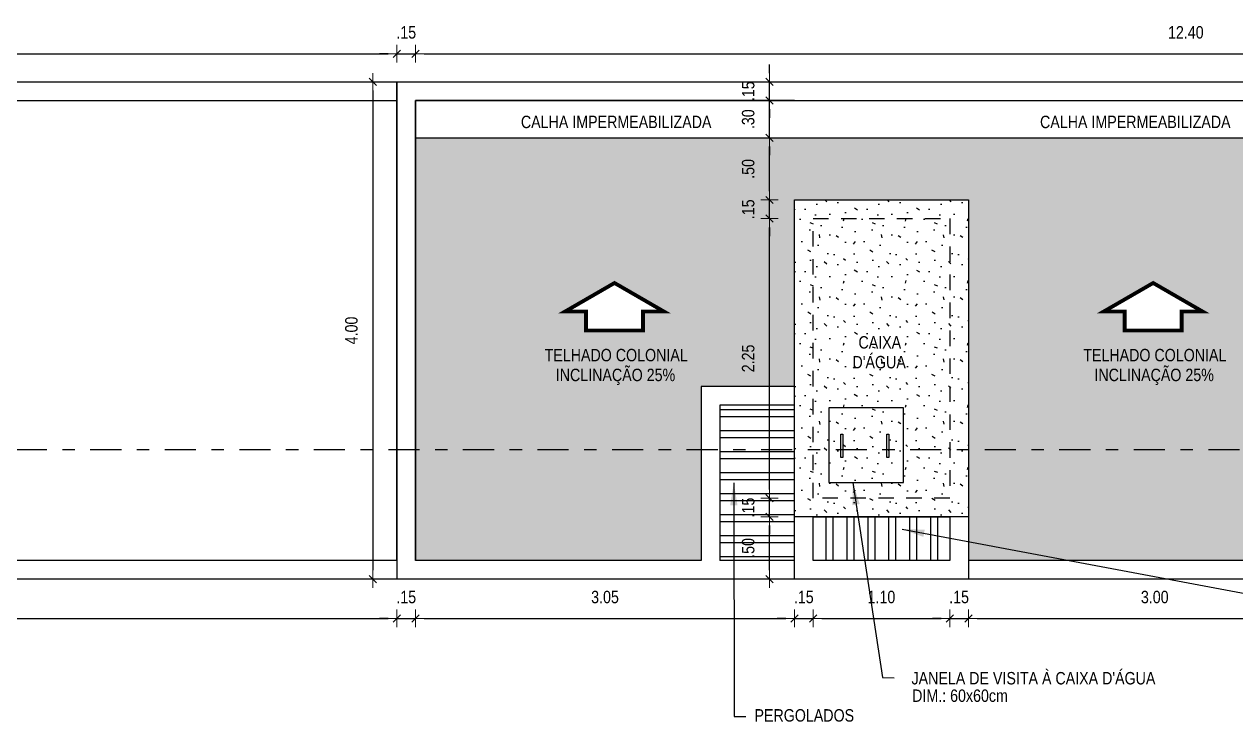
# Model space of a CAD drawing. Extents: x -263 to -176, y -135 to 681.
# Drawn here: x -231.84 to -222.09, y 653.48 to 659.09 of the extents above; entities that cross this region are included whole.
import ezdxf
from ezdxf.enums import TextEntityAlignment as Align

# ---------------------------------------------------------------- set-up
doc = ezdxf.new("R2010")
doc.units = 0
doc.header["$MEASUREMENT"] = 0
doc.header["$PDSIZE"] = -5
doc.linetypes.add('DASHDOT2', pattern=[0.5, 0.25, -0.125, 0, -0.125])
doc.linetypes.add('HIDDEN2', pattern=[0.1875, 0.125, -0.0625])
doc.layers.get('0').update_dxf_attribs({"linetype": 'CONTINUOUS'})
doc.layers.get('Defpoints').update_dxf_attribs({"linetype": 'CONTINUOUS'})
for name, color, linetype, lineweight in [('E-Cta-W', 7, 'CONTINUOUS', 20), ('E-Lay-9', 9, 'CONTINUOUS', 9), ('E-Pen-C', 4, 'CONTINUOUS', 15), ('E-Pen-G', 3, 'CONTINUOUS', 30), ('E-Txt-W', 7, 'CONTINUOUS', 20)]:
    doc.layers.add(name, color=color, linetype=linetype, lineweight=lineweight)
doc.layers.add('E-txt-g', color=3, linetype='CONTINUOUS')
doc.styles.add('F2', font='swissc.ttf')
doc.styles.add('REG60', font='romans.shx', dxfattribs={"width": 0.8, "height": 0.15})
doc.styles.add('REG80', font='romans.shx', dxfattribs={"width": 0.8, "height": 0.2})
doc.dimstyles.new('DIMENSION-1', dxfattribs={"dimtxt": 0.11, "dimasz": 0.07, "dimexe": 1, "dimexo": 0, "dimgap": 0.12, "dimtad": 1, "dimzin": 7, "dimdsep": 46, "dimtxsty": 'F2', "dimblk1": 'TRACO', "dimblk2": 'TRACO', "dimsah": 1, "dimcen": 1, "dimse1": 1, "dimse2": 1, "dimclrd": 256, "dimclre": 256, "dimclrt": 6, "dimadec": 0, "dimazin": 0, "dimtfac": 1, "dimtix": 1, "dimtmove": 2, "dimatfit": 3, "dimldrblk": 'TRACO', "dimfxl": 1, "dimtolj": 1, "dimtzin": 0, "dimarcsym": 0})
doc.dimstyles.get("Standard").update_dxf_attribs({"dimtxt": 0.18, "dimasz": 0.18, "dimexe": 0.18, "dimexo": 0.0625, "dimgap": 0.09, "dimtad": 0, "dimtih": 1, "dimtoh": 1, "dimdec": 4, "dimzin": 0, "dimdsep": 46, "dimtxsty": 'Standard', "dimcen": 0.09, "dimadec": 0, "dimazin": 0, "dimtfac": 1, "dimtdec": 4, "dimtofl": 0, "dimtmove": 0, "dimatfit": 3, "dimfxl": 1, "dimtolj": 1, "dimtzin": 0, "dimarcsym": 0})

# ---------------------------------------------------------------- blocks, each defined once
blk = doc.blocks.new('Seta')
at = {"const_width": 2}
blk.add_lwpolyline([(10, 15), (10, 25.98), (25, 0), (10, -25.98), (10, -15), (0, -15), (0, 15)], close=True, dxfattribs=at)
blk = doc.blocks.new('TXT-AMB75')
at = {"layer": 'E-txt-g', "style": 'REG80', "width": 0.8, "flags": 8}
blk.add_attdef('TXT', text='', height=0.2, dxfattribs=at).set_placement((0.005, 0.296), align=Align.CENTER)
at = {"layer": 'E-Txt-W', "style": 'REG60', "width": 0.8, "flags": 8}
blk.add_attdef('TXT', text='', height=0.15, dxfattribs=at).set_placement((0.005, 0.027), align=Align.CENTER)
blk = doc.blocks.new('TRACO')
at = {"layer": 'E-Pen-C'}
for p, q in [((-1, 0), (1, 0)), ((0, 1), (0, -1))]:
    blk.add_line(p, q, dxfattribs=at)
at = {"layer": 'E-Pen-G'}
blk.add_line((-0.42, -0.42), (0.42, 0.42), dxfattribs=at)
blk = doc.blocks.new('*D353')
at = {"color": 4, "lineweight": -2}
blk.add_line((-246.0713, 658.8515), (-228.9113, 658.8515), dxfattribs=at)
at = {"layer": 'Defpoints', "color": 0, "linetype": 'Continuous'}
for p in [(-228.8413, 658.8515), (-246.1413, 658.6243), (-228.8413, 658.6243)]:
    blk.add_point(p, dxfattribs=at)
at = {"color": 4, "linetype": 'Continuous', "lineweight": -2, "xscale": 0.07, "yscale": 0.07, "zscale": 0.07, "rotation": 180}
blk.add_blockref('TRACO', (-246.1413, 658.8515), dxfattribs=at)
at = {"color": 4, "linetype": 'Continuous', "lineweight": -2, "xscale": 0.07, "yscale": 0.07, "zscale": 0.07}
blk.add_blockref('TRACO', (-228.8413, 658.8515), dxfattribs=at)
at = {"color": 4, "linetype": 'Continuous', "insert": (-237.4913, 659.0229), "char_height": 0.1, "attachment_point": 5, "style": 'F2'}
blk.add_mtext('\\A1;17.30', dxfattribs=at)
blk = doc.blocks.new('*D354')
at = {"color": 4, "lineweight": -2}
for p, q in [((-228.9113, 658.8515), (-228.9813, 658.8515)), ((-228.8413, 658.8515), (-228.6913, 658.8515)), ((-228.6213, 658.8515), (-228.5513, 658.8515))]:
    blk.add_line(p, q, dxfattribs=at)
at = {"layer": 'Defpoints', "color": 0, "linetype": 'Continuous'}
for p in [(-228.6913, 658.8515), (-228.8413, 658.6243), (-228.6913, 658.4743)]:
    blk.add_point(p, dxfattribs=at)
at = {"color": 4, "linetype": 'Continuous', "lineweight": -2, "xscale": 0.07, "yscale": 0.07, "zscale": 0.07}
blk.add_blockref('TRACO', (-228.8413, 658.8515), dxfattribs=at)
at = {"color": 4, "linetype": 'Continuous', "lineweight": -2, "xscale": 0.07, "yscale": 0.07, "zscale": 0.07, "rotation": 180}
blk.add_blockref('TRACO', (-228.6913, 658.8515), dxfattribs=at)
at = {"color": 4, "linetype": 'Continuous', "insert": (-228.7663, 659.0229), "char_height": 0.1, "attachment_point": 5, "style": 'F2'}
blk.add_mtext('\\A1;.15', dxfattribs=at)
blk = doc.blocks.new('*D355')
at = {"color": 4, "lineweight": -2}
blk.add_line((-228.6213, 658.8515), (-216.3613, 658.8515), dxfattribs=at)
at = {"layer": 'Defpoints', "color": 0, "linetype": 'Continuous'}
for p in [(-216.2913, 658.8515), (-228.6913, 658.4743), (-216.2913, 658.4743)]:
    blk.add_point(p, dxfattribs=at)
at = {"color": 4, "linetype": 'Continuous', "lineweight": -2, "xscale": 0.07, "yscale": 0.07, "zscale": 0.07, "rotation": 180}
blk.add_blockref('TRACO', (-228.6913, 658.8515), dxfattribs=at)
at = {"color": 4, "linetype": 'Continuous', "lineweight": -2, "xscale": 0.07, "yscale": 0.07, "zscale": 0.07}
blk.add_blockref('TRACO', (-216.2913, 658.8515), dxfattribs=at)
at = {"color": 4, "linetype": 'Continuous', "insert": (-222.4913, 659.0229), "char_height": 0.1, "attachment_point": 5, "style": 'F2'}
blk.add_mtext('\\A1;12.40', dxfattribs=at)
blk = doc.blocks.new('*D365')
at = {"color": 4, "lineweight": -2}
blk.add_line((-246.0713, 654.3078), (-228.9113, 654.3078), dxfattribs=at)
at = {"layer": 'Defpoints', "color": 0, "linetype": 'Continuous'}
for p in [(-246.1413, 654.6243), (-228.8413, 654.6243), (-228.8413, 654.3078)]:
    blk.add_point(p, dxfattribs=at)
at = {"color": 4, "linetype": 'Continuous', "lineweight": -2, "xscale": 0.07, "yscale": 0.07, "zscale": 0.07, "rotation": 180}
blk.add_blockref('TRACO', (-246.1413, 654.3078), dxfattribs=at)
at = {"color": 4, "linetype": 'Continuous', "lineweight": -2, "xscale": 0.07, "yscale": 0.07, "zscale": 0.07}
blk.add_blockref('TRACO', (-228.8413, 654.3078), dxfattribs=at)
at = {"color": 4, "linetype": 'Continuous', "insert": (-237.4913, 654.4791), "char_height": 0.1, "attachment_point": 5, "style": 'F2'}
blk.add_mtext('\\A1;17.30', dxfattribs=at)
blk = doc.blocks.new('*D366')
at = {"color": 4, "lineweight": -2}
for p, q in [((-228.9113, 654.3078), (-228.9813, 654.3078)), ((-228.8413, 654.3078), (-228.6913, 654.3078)), ((-228.6213, 654.3078), (-228.5513, 654.3078))]:
    blk.add_line(p, q, dxfattribs=at)
at = {"layer": 'Defpoints', "color": 0, "linetype": 'Continuous'}
for p in [(-228.6913, 654.7743), (-228.8413, 654.6243), (-228.6913, 654.3078)]:
    blk.add_point(p, dxfattribs=at)
at = {"color": 4, "linetype": 'Continuous', "lineweight": -2, "xscale": 0.07, "yscale": 0.07, "zscale": 0.07}
blk.add_blockref('TRACO', (-228.8413, 654.3078), dxfattribs=at)
at = {"color": 4, "linetype": 'Continuous', "lineweight": -2, "xscale": 0.07, "yscale": 0.07, "zscale": 0.07, "rotation": 180}
blk.add_blockref('TRACO', (-228.6913, 654.3078), dxfattribs=at)
at = {"color": 4, "linetype": 'Continuous', "insert": (-228.7663, 654.4791), "char_height": 0.1, "attachment_point": 5, "style": 'F2'}
blk.add_mtext('\\A1;.15', dxfattribs=at)
blk = doc.blocks.new('*D367')
at = {"color": 4, "lineweight": -2}
blk.add_line((-228.6213, 654.3078), (-225.7113, 654.3078), dxfattribs=at)
at = {"layer": 'Defpoints', "color": 0, "linetype": 'Continuous'}
for p in [(-228.6913, 654.7743), (-225.6413, 654.7743), (-225.6413, 654.3078)]:
    blk.add_point(p, dxfattribs=at)
at = {"color": 4, "linetype": 'Continuous', "lineweight": -2, "xscale": 0.07, "yscale": 0.07, "zscale": 0.07, "rotation": 180}
blk.add_blockref('TRACO', (-228.6913, 654.3078), dxfattribs=at)
at = {"color": 4, "linetype": 'Continuous', "lineweight": -2, "xscale": 0.07, "yscale": 0.07, "zscale": 0.07}
blk.add_blockref('TRACO', (-225.6413, 654.3078), dxfattribs=at)
at = {"color": 4, "linetype": 'Continuous', "insert": (-227.1663, 654.479), "char_height": 0.1, "attachment_point": 5, "style": 'F2'}
blk.add_mtext('\\A1;3.05', dxfattribs=at)
blk = doc.blocks.new('*D368')
at = {"color": 4, "lineweight": -2}
for p, q in [((-225.7113, 654.3078), (-225.7813, 654.3078)), ((-225.6413, 654.3078), (-225.4913, 654.3078)), ((-225.4213, 654.3078), (-225.3513, 654.3078))]:
    blk.add_line(p, q, dxfattribs=at)
at = {"layer": 'Defpoints', "color": 0, "linetype": 'Continuous'}
for p in [(-225.6413, 654.7743), (-225.4913, 654.7743), (-225.4913, 654.3078)]:
    blk.add_point(p, dxfattribs=at)
at = {"color": 4, "linetype": 'Continuous', "lineweight": -2, "xscale": 0.07, "yscale": 0.07, "zscale": 0.07}
blk.add_blockref('TRACO', (-225.6413, 654.3078), dxfattribs=at)
at = {"color": 4, "linetype": 'Continuous', "lineweight": -2, "xscale": 0.07, "yscale": 0.07, "zscale": 0.07, "rotation": 180}
blk.add_blockref('TRACO', (-225.4913, 654.3078), dxfattribs=at)
at = {"color": 4, "linetype": 'Continuous', "insert": (-225.5663, 654.4791), "char_height": 0.1, "attachment_point": 5, "style": 'F2'}
blk.add_mtext('\\A1;.15', dxfattribs=at)
blk = doc.blocks.new('*D369')
at = {"color": 4, "lineweight": -2}
blk.add_line((-225.4213, 654.3078), (-224.4613, 654.3078), dxfattribs=at)
at = {"layer": 'Defpoints', "color": 0, "linetype": 'Continuous'}
for p in [(-225.4913, 654.7743), (-224.3913, 654.7743), (-224.3913, 654.3078)]:
    blk.add_point(p, dxfattribs=at)
at = {"color": 4, "linetype": 'Continuous', "lineweight": -2, "xscale": 0.07, "yscale": 0.07, "zscale": 0.07, "rotation": 180}
blk.add_blockref('TRACO', (-225.4913, 654.3078), dxfattribs=at)
at = {"color": 4, "linetype": 'Continuous', "lineweight": -2, "xscale": 0.07, "yscale": 0.07, "zscale": 0.07}
blk.add_blockref('TRACO', (-224.3913, 654.3078), dxfattribs=at)
at = {"color": 4, "linetype": 'Continuous', "insert": (-224.9413, 654.4791), "char_height": 0.1, "attachment_point": 5, "style": 'F2'}
blk.add_mtext('\\A1;1.10', dxfattribs=at)
blk = doc.blocks.new('*D370')
at = {"color": 4, "lineweight": -2}
for p, q in [((-224.4613, 654.3078), (-224.5313, 654.3078)), ((-224.3913, 654.3078), (-224.2413, 654.3078)), ((-224.1713, 654.3078), (-224.1013, 654.3078))]:
    blk.add_line(p, q, dxfattribs=at)
at = {"layer": 'Defpoints', "color": 0, "linetype": 'Continuous'}
for p in [(-224.3913, 654.7743), (-224.2413, 654.6243), (-224.2413, 654.3078)]:
    blk.add_point(p, dxfattribs=at)
at = {"color": 4, "linetype": 'Continuous', "lineweight": -2, "xscale": 0.07, "yscale": 0.07, "zscale": 0.07}
blk.add_blockref('TRACO', (-224.3913, 654.3078), dxfattribs=at)
at = {"color": 4, "linetype": 'Continuous', "lineweight": -2, "xscale": 0.07, "yscale": 0.07, "zscale": 0.07, "rotation": 180}
blk.add_blockref('TRACO', (-224.2413, 654.3078), dxfattribs=at)
at = {"color": 4, "linetype": 'Continuous', "insert": (-224.3163, 654.4791), "char_height": 0.1, "attachment_point": 5, "style": 'F2'}
blk.add_mtext('\\A1;.15', dxfattribs=at)
blk = doc.blocks.new('*D371')
at = {"color": 4, "lineweight": -2}
blk.add_line((-224.1713, 654.3078), (-221.3113, 654.3078), dxfattribs=at)
at = {"layer": 'Defpoints', "color": 0, "linetype": 'Continuous'}
for p in [(-224.2413, 654.6243), (-221.2413, 654.6243), (-221.2413, 654.3078)]:
    blk.add_point(p, dxfattribs=at)
at = {"color": 4, "linetype": 'Continuous', "lineweight": -2, "xscale": 0.07, "yscale": 0.07, "zscale": 0.07, "rotation": 180}
blk.add_blockref('TRACO', (-224.2413, 654.3078), dxfattribs=at)
at = {"color": 4, "linetype": 'Continuous', "lineweight": -2, "xscale": 0.07, "yscale": 0.07, "zscale": 0.07}
blk.add_blockref('TRACO', (-221.2413, 654.3078), dxfattribs=at)
at = {"color": 4, "linetype": 'Continuous', "insert": (-222.7413, 654.479), "char_height": 0.1, "attachment_point": 5, "style": 'F2'}
blk.add_mtext('\\A1;3.00', dxfattribs=at)
blk = doc.blocks.new('*D425')
at = {"color": 4, "lineweight": -2}
blk.add_line((-225.8422, 654.6943), (-225.8422, 655.0543), dxfattribs=at)
at = {"layer": 'Defpoints', "color": 0, "linetype": 'Continuous'}
for p in [(-225.8422, 655.1243), (-225.6413, 655.1243), (-225.6413, 654.6243)]:
    blk.add_point(p, dxfattribs=at)
at = {"color": 4, "linetype": 'Continuous', "lineweight": -2, "xscale": 0.07, "yscale": 0.07, "zscale": 0.07}
for p, rotation in [((-225.8422, 655.1243), 90), ((-225.8422, 654.6243), 270)]:
    blk.add_blockref('TRACO', p, dxfattribs=dict(at, rotation=rotation))
at = {"color": 4, "linetype": 'Continuous', "insert": (-226.0135, 654.8743), "char_height": 0.1, "attachment_point": 5, "rotation": 90, "style": 'F2'}
blk.add_mtext('\\A1;.50', dxfattribs=at)
blk = doc.blocks.new('*D426')
at = {"color": 4, "lineweight": -2}
for p, q in [((-225.8422, 655.3443), (-225.8422, 655.4143)), ((-225.8422, 655.1243), (-225.8422, 655.2743)), ((-225.8422, 655.0543), (-225.8422, 654.9843))]:
    blk.add_line(p, q, dxfattribs=at)
at = {"layer": 'Defpoints', "color": 0, "linetype": 'Continuous'}
for p in [(-225.8422, 655.2743), (-225.4913, 655.2743), (-225.6413, 655.1243)]:
    blk.add_point(p, dxfattribs=at)
at = {"color": 4, "linetype": 'Continuous', "lineweight": -2, "xscale": 0.07, "yscale": 0.07, "zscale": 0.07}
for p, rotation in [((-225.8422, 655.2743), 270), ((-225.8422, 655.1243), 90)]:
    blk.add_blockref('TRACO', p, dxfattribs=dict(at, rotation=rotation))
at = {"color": 4, "linetype": 'Continuous', "insert": (-226.0135, 655.1993), "char_height": 0.1, "attachment_point": 5, "rotation": 90, "style": 'F2'}
blk.add_mtext('\\A1;.15', dxfattribs=at)
blk = doc.blocks.new('*D427')
at = {"color": 4, "lineweight": -2}
blk.add_line((-225.8422, 655.3443), (-225.8422, 657.4543), dxfattribs=at)
at = {"layer": 'Defpoints', "color": 0, "linetype": 'Continuous'}
for p in [(-225.8422, 657.5243), (-225.4913, 657.5243), (-225.4913, 655.2743)]:
    blk.add_point(p, dxfattribs=at)
at = {"color": 4, "linetype": 'Continuous', "lineweight": -2, "xscale": 0.07, "yscale": 0.07, "zscale": 0.07}
for p, rotation in [((-225.8422, 657.5243), 90), ((-225.8422, 655.2743), 270)]:
    blk.add_blockref('TRACO', p, dxfattribs=dict(at, rotation=rotation))
at = {"color": 4, "linetype": 'Continuous', "insert": (-226.0136, 656.3993), "char_height": 0.1, "attachment_point": 5, "rotation": 90, "style": 'F2'}
blk.add_mtext('\\A1;2.25', dxfattribs=at)
blk = doc.blocks.new('*D428')
at = {"color": 4, "lineweight": -2}
for p, q in [((-225.8422, 657.7443), (-225.8422, 657.8143)), ((-225.8422, 657.5243), (-225.8422, 657.6743)), ((-225.8422, 657.4543), (-225.8422, 657.3843))]:
    blk.add_line(p, q, dxfattribs=at)
at = {"layer": 'Defpoints', "color": 0, "linetype": 'Continuous'}
for p in [(-225.8422, 657.6743), (-225.4913, 657.6743), (-225.4913, 657.5243)]:
    blk.add_point(p, dxfattribs=at)
at = {"color": 4, "linetype": 'Continuous', "lineweight": -2, "xscale": 0.07, "yscale": 0.07, "zscale": 0.07}
for p, rotation in [((-225.8422, 657.6743), 270), ((-225.8422, 657.5243), 90)]:
    blk.add_blockref('TRACO', p, dxfattribs=dict(at, rotation=rotation))
at = {"color": 4, "linetype": 'Continuous', "insert": (-226.0135, 657.5993), "char_height": 0.1, "attachment_point": 5, "rotation": 90, "style": 'F2'}
blk.add_mtext('\\A1;.15', dxfattribs=at)
blk = doc.blocks.new('*D429')
at = {"color": 4, "lineweight": -2}
blk.add_line((-225.8422, 657.7443), (-225.8422, 658.1043), dxfattribs=at)
at = {"layer": 'Defpoints', "color": 0, "linetype": 'Continuous'}
for p in [(-225.8422, 658.1743), (-225.5781, 658.1743), (-225.4913, 657.6743)]:
    blk.add_point(p, dxfattribs=at)
at = {"color": 4, "linetype": 'Continuous', "lineweight": -2, "xscale": 0.07, "yscale": 0.07, "zscale": 0.07}
for p, rotation in [((-225.8422, 658.1743), 90), ((-225.8422, 657.6743), 270)]:
    blk.add_blockref('TRACO', p, dxfattribs=dict(at, rotation=rotation))
at = {"color": 4, "linetype": 'Continuous', "insert": (-226.0135, 657.9243), "char_height": 0.1, "attachment_point": 5, "rotation": 90, "style": 'F2'}
blk.add_mtext('\\A1;.50', dxfattribs=at)
blk = doc.blocks.new('*D378')
at = {"color": 4, "lineweight": -2}
for p, q in [((-225.8422, 658.5443), (-225.8422, 658.6143)), ((-225.8422, 658.1743), (-225.8422, 658.4743)), ((-225.8422, 658.1043), (-225.8422, 658.0343))]:
    blk.add_line(p, q, dxfattribs=at)
at = {"layer": 'Defpoints', "color": 0, "linetype": 'Continuous'}
for p in [(-225.8422, 658.4743), (-225.5781, 658.4743), (-225.5781, 658.1743)]:
    blk.add_point(p, dxfattribs=at)
at = {"color": 4, "linetype": 'Continuous', "lineweight": -2, "xscale": 0.07, "yscale": 0.07, "zscale": 0.07}
for p, rotation in [((-225.8422, 658.4743), 270), ((-225.8422, 658.1743), 90)]:
    blk.add_blockref('TRACO', p, dxfattribs=dict(at, rotation=rotation))
at = {"color": 4, "linetype": 'Continuous', "insert": (-226.0135, 658.3243), "char_height": 0.1, "attachment_point": 5, "rotation": 90, "style": 'F2'}
blk.add_mtext('\\A1;.30', dxfattribs=at)
blk = doc.blocks.new('*D379')
at = {"color": 4, "lineweight": -2}
for p, q in [((-225.8422, 658.6943), (-225.8422, 658.7643)), ((-225.8422, 658.4743), (-225.8422, 658.6243)), ((-225.8422, 658.4043), (-225.8422, 658.3343))]:
    blk.add_line(p, q, dxfattribs=at)
at = {"layer": 'Defpoints', "color": 0, "linetype": 'Continuous'}
for p in [(-225.8422, 658.6243), (-225.5781, 658.6243), (-225.5781, 658.4743)]:
    blk.add_point(p, dxfattribs=at)
at = {"color": 4, "linetype": 'Continuous', "lineweight": -2, "xscale": 0.07, "yscale": 0.07, "zscale": 0.07}
for p, rotation in [((-225.8422, 658.6243), 270), ((-225.8422, 658.4743), 90)]:
    blk.add_blockref('TRACO', p, dxfattribs=dict(at, rotation=rotation))
at = {"color": 4, "linetype": 'Continuous', "insert": (-226.0135, 658.5493), "char_height": 0.1, "attachment_point": 5, "rotation": 90, "style": 'F2'}
blk.add_mtext('\\A1;.15', dxfattribs=at)
blk = doc.blocks.new('*D380')
at = {"color": 4, "lineweight": -2}
blk.add_line((-229.0362, 658.5543), (-229.0362, 654.6943), dxfattribs=at)
at = {"layer": 'Defpoints', "color": 0, "linetype": 'Continuous'}
for p in [(-228.8413, 658.6243), (-229.0362, 654.6243), (-228.8413, 654.6243)]:
    blk.add_point(p, dxfattribs=at)
at = {"color": 4, "linetype": 'Continuous', "lineweight": -2, "xscale": 0.07, "yscale": 0.07, "zscale": 0.07}
for p, rotation in [((-229.0362, 658.6243), 90), ((-229.0362, 654.6243), 270)]:
    blk.add_blockref('TRACO', p, dxfattribs=dict(at, rotation=rotation))
at = {"color": 4, "linetype": 'Continuous', "insert": (-229.2074, 656.6243), "char_height": 0.1, "attachment_point": 5, "rotation": 90, "style": 'F2'}
blk.add_mtext('\\A1;4.00', dxfattribs=at)

msp = doc.modelspace()

# ---------------------------------------------------------------- hatches: boundary and pattern name
at = {"linetype": 'Continuous'}
h = msp.add_hatch(dxfattribs=at)
h.set_pattern_fill('TROOF1', color=8, scale=0.15, angle=180, style=0, pattern_type=2)
h.set_pattern_definition([(180, (-5.337, -84.28069), (-0.15, -0.15), [0.048, -0.102]), (305.2176, (-5.481003, -84.295691), (-1.05000017453, 1.49999987498), [0.03121305, -3.0900849]), (340.71, (-5.463003, -84.321191), (-2.550000777635, 0.8999979741), [0.0317844, -3.1466586]), (19.29, (-5.433003, -84.331691), (2.550000777635, 0.8999979741), [0.0317844, -3.1466586]), (54.7824, (-5.403003, -84.321191), (1.05000017453, 1.49999987498), [0.03121305, -3.0900849]), (90, (-5.385, -84.29569), (-0.15, 0.15), [0.015, -0.135]), (270, (-5.481, -84.28069), (0.15, -0.15), [0.015, -0.135]), (180, (-5.337, -84.28669), (-0.15, -0.15), [0.042, -0.108]), (306.3844, (-5.487003, -84.298691), (-1.650001937525, 2.24999858293), [0.0354012, -3.50472585]), (342.3499, (-5.466003, -84.327191), (2.850000422915, -0.899998778574), [0.0346302, -3.42838875]), (17.6501, (-5.433003, -84.337691), (-2.850000422915, -0.899998778574), [0.0346302, -3.42838875]), (53.6156, (-5.400003, -84.327191), (1.650001937525, 2.24999858293), [0.0354012, -3.50472585]), (90, (-5.379, -84.29869), (-0.15, 0.15), [0.012, -0.138]), (270, (-5.487, -84.28669), (0.15, -0.15), [0.012, -0.138]), (180, (-5.481, -84.28669), (-0.15, -0.15), [0.006, -0.144]), (267.3974, (-5.379003, -84.298691), (0.1500021288, 3.149999897937), [0.13213635, -3.17127105]), (272.6026, (-5.487003, -84.298691), (0.1500021288, -3.149999897937), [0.13213635, -3.17127105]), (180, (-5.481, -84.28069), (-0.15, -0.15), [0.006, -0.144])])
h.paths.add_polyline_path([(-222.3568, 656.7772), (-222.5247, 656.7772), (-222.5247, 656.6243), (-222.9833, 656.6243), (-222.9833, 656.7772), (-223.1512, 656.7772), (-222.754, 657.0065)], flags=16)
h.paths.add_polyline_path([(-226.6927, 656.7772), (-226.8606, 656.7772), (-226.8606, 656.6243), (-227.3192, 656.6243), (-227.3192, 656.7772), (-227.4871, 656.7772), (-227.0899, 657.0065)], flags=16)
h.paths.add_polyline_path([(-219.7895, 654.7743), (-216.2913, 654.7743), (-216.2913, 658.1743), (-219.7895, 658.1743)])
h.paths.add_polyline_path([(-218.6528, 656.7772), (-218.2556, 657.0065), (-217.8584, 656.7772), (-218.0263, 656.7772), (-218.0263, 656.6243), (-218.4849, 656.6243), (-218.4849, 656.7772)], flags=16)
h.paths.add_polyline_path([(-227.6376, 656.3476), (-226.5155, 656.3476), (-226.5155, 656.5048), (-227.6376, 656.5048)], flags=24)
h.paths.add_polyline_path([(-227.5754, 656.1472), (-226.5885, 656.1472), (-226.5885, 656.3811), (-227.5754, 656.3811)], flags=24)
h.paths.add_polyline_path([(-223.3018, 656.3476), (-222.1796, 656.3476), (-222.1796, 656.5048), (-223.3018, 656.5048)], flags=24)
h.paths.add_polyline_path([(-223.2396, 656.1472), (-222.2526, 656.1472), (-222.2526, 656.3811), (-223.2396, 656.3811)], flags=24)
h.paths.add_polyline_path([(-225.9081, 654.7642), (-225.9081, 654.9799), (-226.1175, 654.9799), (-226.1175, 654.7642)], flags=9)
h.paths.add_polyline_path([(-225.9082, 655.0897), (-225.9082, 655.3054), (-226.1176, 655.3054), (-226.1176, 655.0897)], flags=24)
h.paths.add_polyline_path([(-225.9082, 656.2587), (-225.9082, 656.5406), (-226.1176, 656.5406), (-226.1176, 656.2587)], flags=24)
h.paths.add_polyline_path([(-225.9082, 657.4897), (-225.9082, 657.7054), (-226.1176, 657.7054), (-226.1176, 657.4897)], flags=24)
h.paths.add_polyline_path([(-225.9081, 657.8142), (-225.9081, 658.0299), (-226.1175, 658.0299), (-226.1175, 657.8142)], flags=24)
h.paths.add_polyline_path([(-218.8033, 656.3476), (-217.6812, 656.3476), (-217.6812, 656.5048), (-218.8033, 656.5048)], flags=24)
h.paths.add_polyline_path([(-218.7412, 656.1472), (-217.7542, 656.1472), (-217.7542, 656.3811), (-218.7412, 656.3811)], flags=24)
h.paths.add_polyline_path([(-226.3913, 656.1743), (-225.6413, 656.1743), (-225.6413, 657.6743), (-224.2413, 657.6743), (-224.2413, 654.7743), (-221.2413, 654.7743), (-221.2413, 656.2743), (-220.1413, 656.2743), (-220.1413, 654.7743), (-219.7895, 654.7743), (-219.7895, 658.1743), (-228.6913, 658.1743), (-228.6913, 654.7743), (-226.3913, 654.7743)])
h = msp.add_hatch(dxfattribs=at)
h.set_pattern_fill('STIP2', color=8, scale=0.5, style=0, pattern_type=2)
h.set_pattern_definition([(0, (-5.292, -83.8457), (0, 0.5), [0, -0.5]), (0, (-5.232, -83.9257), (0, 0.5), [0, -0.5]), (0, (-5.257, -84.0457), (0, 0.5), [0, -0.5]), (0, (-5.082, -84.1607), (0, 0.5), [0, -0.5]), (0, (-5.097, -83.9807), (0, 0.5), [0, -0.5]), (0, (-4.962, -83.8607), (0, 0.5), [0, -0.5]), (0, (-5.137, -83.8257), (0, 0.5), [0, -0.5]), (0, (-4.927, -84.0307), (0, 0.5), [0, -0.5]), (0, (-4.952, -84.1907), (0, 0.5), [0, -0.5]), (0, (-5.322, -84.2657), (0, 0.5), [0, -0.5]), (0, (-5.232, -84.1657), (0, 0.5), [0, -0.5]), (0, (-5.162, -84.2607), (0, 0.5), [0, -0.5]), (0, (-4.857, -83.9407), (0, 0.5), [0, -0.5]), (0, (-5.017, -84.0657), (0, 0.5), [0, -0.5]), (0, (-5.057, -83.9007), (0, 0.5), [0, -0.5]), (0, (-4.972, -83.9457), (0, 0.5), [0, -0.5]), (0, (-5.152, -84.0807), (0, 0.5), [0, -0.5]), (0, (-5.012, -83.8107), (0, 0.5), [0, -0.5]), (0, (-4.857, -84.1057), (0, 0.5), [0, -0.5]), (0, (-4.872, -84.2557), (0, 0.5), [0, -0.5]), (75.9638, (-5.247, -83.99569), (-0.499999029, -1.500000273), [0.0206155, -2.0409375]), (329.0362, (-5.162, -83.89069), (-1.499999011, 1.000001242), [0.029155, -2.886321]), (338.1986, (-5.017, -84.00569), (1.500000137, -0.499999955), [0.026926, -2.6656565]), (149.0362, (-5.012, -84.24569), (1.499999011, -1.000001242), [0.029155, -2.886321]), (53.1301, (-5.167, -84.18069), (1.000000062, 1.499999959), [0.025, -2.475]), (315, (-4.902, -83.8207), (0.50000015, -1e-16), [0.0282845, -0.6788225]), (101.3099, (-4.937, -84.13069), (-0.499998816, 2.000000376), [0.025495, -2.5240145]), (323.1301, (-5.307, -84.11069), (1.499999959, -1.000000062), [0.025, -2.475]), (315, (-5.247, -83.7957), (0.50000015, -1e-16), [0.021213, -0.6858935])])
h.paths.add_polyline_path([(-224.3913, 657.5243), (-225.4913, 657.5243), (-225.4913, 655.2743), (-224.3913, 655.2743)], flags=0)
h.paths.add_polyline_path([(-224.7635, 656.001), (-224.7635, 655.401), (-225.3635, 655.401), (-225.3635, 656.001)], flags=0)
h.paths.add_polyline_path([(-225.268, 655.7904), (-225.2524, 655.7904), (-225.2524, 655.6034), (-225.268, 655.6034)], flags=0)
h.paths.add_polyline_path([(-224.898, 655.7904), (-224.8824, 655.7904), (-224.8824, 655.6034), (-224.898, 655.6034)], flags=0)
h.paths.add_polyline_path([(-224.7635, 656.001), (-225.3635, 656.001), (-225.3635, 655.401), (-224.7635, 655.401)], flags=0)
h.paths.add_polyline_path([(-224.2413, 657.6743), (-225.6413, 657.6743), (-225.6413, 655.1243), (-224.2413, 655.1243), (-224.2413, 655.2743)])
h.paths.add_polyline_path([(-225.4913, 657.5243), (-224.3913, 657.5243), (-224.3913, 655.2743), (-225.4913, 655.2743)], flags=16)
h.paths.add_polyline_path([(-225.192, 656.2847), (-224.7276, 656.2847), (-224.7276, 656.479), (-225.192, 656.479)], flags=8)
h.paths.add_polyline_path([(-225.1388, 656.4503), (-224.77, 656.4503), (-224.77, 656.6075), (-225.1388, 656.6075)], flags=8)
h = msp.add_hatch(dxfattribs=at)
h.set_pattern_fill('ANSI32', color=8, scale=0.45, angle=135, style=0)
h.paths.add_polyline_path([(-225.6413, 656.0243), (-226.2413, 656.0243), (-226.2413, 655.6644), (-225.6413, 655.6644)])
h.paths.add_polyline_path([(-225.6413, 655.6644), (-226.2413, 655.6644), (-226.2413, 654.7743), (-225.6413, 654.7743), (-225.6413, 655.2743)])
h.paths.add_polyline_path([(-225.9081, 654.7642), (-225.9081, 654.9799), (-226.1175, 654.9799), (-226.1175, 654.7642)], flags=9)
h.paths.add_polyline_path([(-225.9082, 655.0897), (-225.9082, 655.3054), (-226.1176, 655.3054), (-226.1176, 655.0897)], flags=24)
h = msp.add_hatch(dxfattribs=at)
h.set_pattern_fill('ANSI32', color=8, scale=0.45, angle=45, style=0)
h.set_pattern_definition([(90, (-5.337, -84.28069), (-0.16875, 4e-17), []), (90, (-5.28075, -84.22444), (-0.16875, 4e-17), [])])
h.paths.add_polyline_path([(-225.4913, 654.7743), (-224.3913, 654.7743), (-224.3913, 655.1243), (-225.4913, 655.1243)])

# ---------------------------------------------------------------- linework, layer by layer
at = {"color": 8, "linetype": 'Continuous'}
for p, q in [((-246.1413, 658.6243), (-228.8413, 658.6243)), ((-245.9913, 658.4743), (-228.8413, 658.4743)), ((-228.8413, 654.7743), (-245.9913, 654.7743)), ((-228.8413, 654.6243), (-246.1413, 654.6243))]:
    msp.add_line(p, q, dxfattribs=at)
at = {"color": 5, "linetype": 'Continuous'}
for p, q in [((-228.8413, 658.6243), (-216.1413, 658.6243)), ((-228.8413, 654.7743), (-228.8413, 658.6243)), ((-228.8413, 658.6243), (-228.8413, 654.6243)), ((-228.6913, 658.4743), (-216.2913, 658.4743)), ((-228.6913, 654.7743), (-228.6913, 658.4743)), ((-225.6413, 658.4743), (-228.6913, 658.4743)), ((-228.6913, 658.4743), (-228.6913, 654.7743)), ((-225.6413, 656.1743), (-226.3913, 656.1743)), ((-226.3913, 656.1743), (-226.3913, 654.7743)), ((-225.6413, 656.0243), (-226.2413, 656.0243)), ((-226.2413, 656.0243), (-226.2413, 654.7743)), ((-226.3913, 654.7743), (-228.6913, 654.7743)), ((-225.6413, 654.7743), (-226.2413, 654.7743)), ((-224.3913, 654.7743), (-225.4913, 654.7743)), ((-221.2413, 654.7743), (-224.2413, 654.7743)), ((-216.1413, 654.6243), (-228.8413, 654.6243))]:
    msp.add_line(p, q, dxfattribs=at)
at = {"color": 7, "linetype": 'Continuous'}
msp.add_line((-228.6913, 658.1743), (-216.2913, 658.1743), dxfattribs=at)
at = {"color": 2, "linetype": 'DASHDOT2'}
msp.add_line((-210.0595, 655.6644), (-247.4084, 655.6644), dxfattribs=at)
at = {"color": 1, "linetype": 'Continuous'}
msp.add_lwpolyline([(-225.6413, 657.6743), (-224.2413, 657.6743), (-224.2413, 655.1243), (-225.6413, 655.1243)], close=True, dxfattribs=at)
at = {"color": 8, "linetype": 'HIDDEN2'}
msp.add_lwpolyline([(-225.4913, 657.5243), (-224.3913, 657.5243), (-224.3913, 655.2743), (-225.4913, 655.2743)], close=True, dxfattribs=at)
at = {"color": 8, "linetype": 'Continuous'}
for points in [[(-225.3635, 655.401), (-224.7635, 655.401), (-224.7635, 656.001), (-225.3635, 656.001)], [(-225.268, 655.7904), (-225.2524, 655.7904), (-225.2524, 655.6034), (-225.268, 655.6034)], [(-224.898, 655.7904), (-224.8824, 655.7904), (-224.8824, 655.6034), (-224.898, 655.6034)]]:
    msp.add_lwpolyline(points, close=True, dxfattribs=at)
at = {"color": 5, "linetype": 'Continuous'}
msp.add_lwpolyline([(-224.2413, 655.2743), (-224.2413, 654.6243), (-225.6413, 654.6243), (-225.6413, 655.2743)], dxfattribs=at)
msp.add_lwpolyline([(-225.4913, 655.1243), (-224.3913, 655.1243), (-224.3913, 654.7743), (-225.4913, 654.7743)], close=True, dxfattribs=at)

# ---------------------------------------------------------------- block references
ref = msp.add_blockref('TXT-AMB75', (-227.0741, 658.0365), dxfattribs=dict(xscale=-0.7290000000000001, yscale=0.7290000000000001, zscale=0.7290000000000001))
ref.add_attrib('TXT', 'CALHA IMPERMEABILIZADA', dxfattribs={"layer": 'E-txt-g', "color": 2, "height": 0.1, "style": 'F2'}).set_placement((-227.0765, 658.2526), align=Align.CENTER)
ref = msp.add_blockref('TXT-AMB75', (-222.8954, 658.0365), dxfattribs=dict(xscale=-0.7290000000000001, yscale=0.7290000000000001, zscale=0.7290000000000001))
ref.add_attrib('TXT', 'CALHA IMPERMEABILIZADA', dxfattribs={"layer": 'E-txt-g', "color": 2, "height": 0.1, "style": 'F2'}).set_placement((-222.8978, 658.2526), align=Align.CENTER)
ref = msp.add_blockref('TXT-AMB75', (-224.952, 656.2628), dxfattribs=dict(xscale=-0.7290000000000001, yscale=0.7290000000000001, zscale=0.7290000000000001))
ref.add_attrib('TXT', 'CAIXA', dxfattribs={"layer": 'E-txt-g', "color": 2, "height": 0.1, "style": 'F2'}).set_placement((-224.9544, 656.4789), align=Align.CENTER)
ref.add_attrib('TXT', "D'ÁGUA", dxfattribs={"layer": 'E-Txt-W', "height": 0.1, "style": 'F2'}).set_placement((-224.9598, 656.3194), align=Align.CENTER)
ref = msp.add_blockref('TXT-AMB75', (-227.0741, 656.1601), dxfattribs=dict(xscale=-0.7290000000000001, yscale=0.7290000000000001, zscale=0.7290000000000001))
ref.add_attrib('TXT', 'TELHADO COLONIAL', dxfattribs={"layer": 'E-txt-g', "color": 2, "height": 0.1, "style": 'F2'}).set_placement((-227.0765, 656.3762), align=Align.CENTER)
ref.add_attrib('TXT', 'INCLINAÇÃO 25%', dxfattribs={"layer": 'E-Txt-W', "height": 0.1, "style": 'F2'}).set_placement((-227.0819, 656.2168), align=Align.CENTER)
ref = msp.add_blockref('TXT-AMB75', (-222.7383, 656.1601), dxfattribs=dict(xscale=-0.7290000000000001, yscale=0.7290000000000001, zscale=0.7290000000000001))
ref.add_attrib('TXT', 'TELHADO COLONIAL', dxfattribs={"layer": 'E-txt-g', "color": 2, "height": 0.1, "style": 'F2'}).set_placement((-222.7407, 656.3762), align=Align.CENTER)
ref.add_attrib('TXT', 'INCLINAÇÃO 25%', dxfattribs={"layer": 'E-Txt-W', "height": 0.1, "style": 'F2'}).set_placement((-222.7461, 656.2168), align=Align.CENTER)
at = {"layer": 'E-Lay-9', "color": 6, "xscale": 0.01528799999998609, "yscale": 0.01528799999998609, "zscale": 0.01528799999998609, "rotation": 89.99999999999997}
for p in [(-227.0899, 656.6243), (-222.754, 656.6243)]:
    msp.add_blockref('Seta', p, dxfattribs=at)

# ---------------------------------------------------------------- texts
at = {"color": 4, "linetype": 'Continuous', "style": 'F2'}
for s, p in [("JANELA DE VISITA À CAIXA D'ÁGUA", (-224.6993, 653.7762)), ('DIM.: 60x60cm', (-224.6941, 653.6357)), (' PERGOLADOS', (-225.9951, 653.4772))]:
    msp.add_text(s, height=0.1, dxfattribs=at).set_placement(p)

# ---------------------------------------------------------------- dimensions: what is measured, and where the dimension line sits
at = {"color": 8, "linetype": 'Continuous'}
for base, p1, p2, picture, middle in [((-228.8413, 658.8515), (-246.1413, 658.6243), (-228.8413, 658.6243), '*D353', (-237.4913, 659.0229)), ((-228.6913, 658.8515), (-228.8413, 658.6243), (-228.6913, 658.4743), '*D354', (-228.7663, 659.0229)), ((-216.2913, 658.8515), (-228.6913, 658.4743), (-216.2913, 658.4743), '*D355', (-222.4913, 659.0229)), ((-228.6913, 654.3078), (-228.8413, 654.6243), (-228.6913, 654.7743), '*D366', (-228.7663, 654.4791)), ((-225.6413, 654.3078), (-228.6913, 654.7743), (-225.6413, 654.7743), '*D367', (-227.1663, 654.479)), ((-225.4913, 654.3078), (-225.6413, 654.7743), (-225.4913, 654.7743), '*D368', (-225.5663, 654.4791)), ((-224.3913, 654.3078), (-225.4913, 654.7743), (-224.3913, 654.7743), '*D369', (-224.9413, 654.4791)), ((-224.2413, 654.3078), (-224.3913, 654.7743), (-224.2413, 654.6243), '*D370', (-224.3163, 654.4791)), ((-228.8413, 654.3078), (-246.1413, 654.6243), (-228.8413, 654.6243), '*D365', (-237.4913, 654.4791)), ((-221.2413, 654.3078), (-224.2413, 654.6243), (-221.2413, 654.6243), '*D371', (-222.7413, 654.479))]:
    dim = msp.add_linear_dim(base=base, p1=p1, p2=p2, dimstyle='DIMENSION-1', override={"dimtxt": 0.1, "dimclrd": 4, "dimclrt": 4, "dimadec": 8, "dimfxl": 0.5, "dimfxlon": 1}, dxfattribs=at)
    dim.commit()
    dim.dimension.update_dxf_attribs({"geometry": picture, "text_midpoint": middle})
for base, p1, p2, picture, middle in [((-225.8422, 658.6243), (-225.5781, 658.4743), (-225.5781, 658.6243), '*D379', (-226.0135, 658.5493)), ((-229.0362, 654.6243), (-228.8413, 658.6243), (-228.8413, 654.6243), '*D380', (-229.2074, 656.6243)), ((-225.8422, 658.4743), (-225.5781, 658.1743), (-225.5781, 658.4743), '*D378', (-226.0135, 658.3243)), ((-225.8422, 658.1743), (-225.4913, 657.6743), (-225.5781, 658.1743), '*D429', (-226.0135, 657.9243)), ((-225.8422, 657.6743), (-225.4913, 657.5243), (-225.4913, 657.6743), '*D428', (-226.0135, 657.5993)), ((-225.8422, 657.5243), (-225.4913, 655.2743), (-225.4913, 657.5243), '*D427', (-226.0136, 656.3993)), ((-225.8422, 655.2743), (-225.6413, 655.1243), (-225.4913, 655.2743), '*D426', (-226.0135, 655.1993)), ((-225.8422, 655.1243), (-225.6413, 654.6243), (-225.6413, 655.1243), '*D425', (-226.0135, 654.8743))]:
    dim = msp.add_linear_dim(base=base, p1=p1, p2=p2, angle=90, dimstyle='DIMENSION-1', override={"dimtxt": 0.1, "dimclrd": 4, "dimclrt": 4, "dimadec": 8, "dimfxl": 0.5, "dimfxlon": 1}, dxfattribs=at)
    dim.commit()
    dim.dimension.update_dxf_attribs({"geometry": picture, "text_midpoint": middle})

# ---------------------------------------------------------------- leaders
at = {"layer": 'E-Cta-W', "color": 4}
for points in [[(-226.1297, 655.3979), (-226.1268, 653.5189), (-226.0341, 653.5171)], [(-225.1726, 655.401), (-224.9316, 653.8307), (-224.8388, 653.829)], [(-224.7751, 655.0257), (-219.3775, 654.0131), (-219.2847, 654.0113)]]:
    msp.add_leader(points, dimstyle='Standard', dxfattribs=at)

doc.saveas('drawing.dxf')
